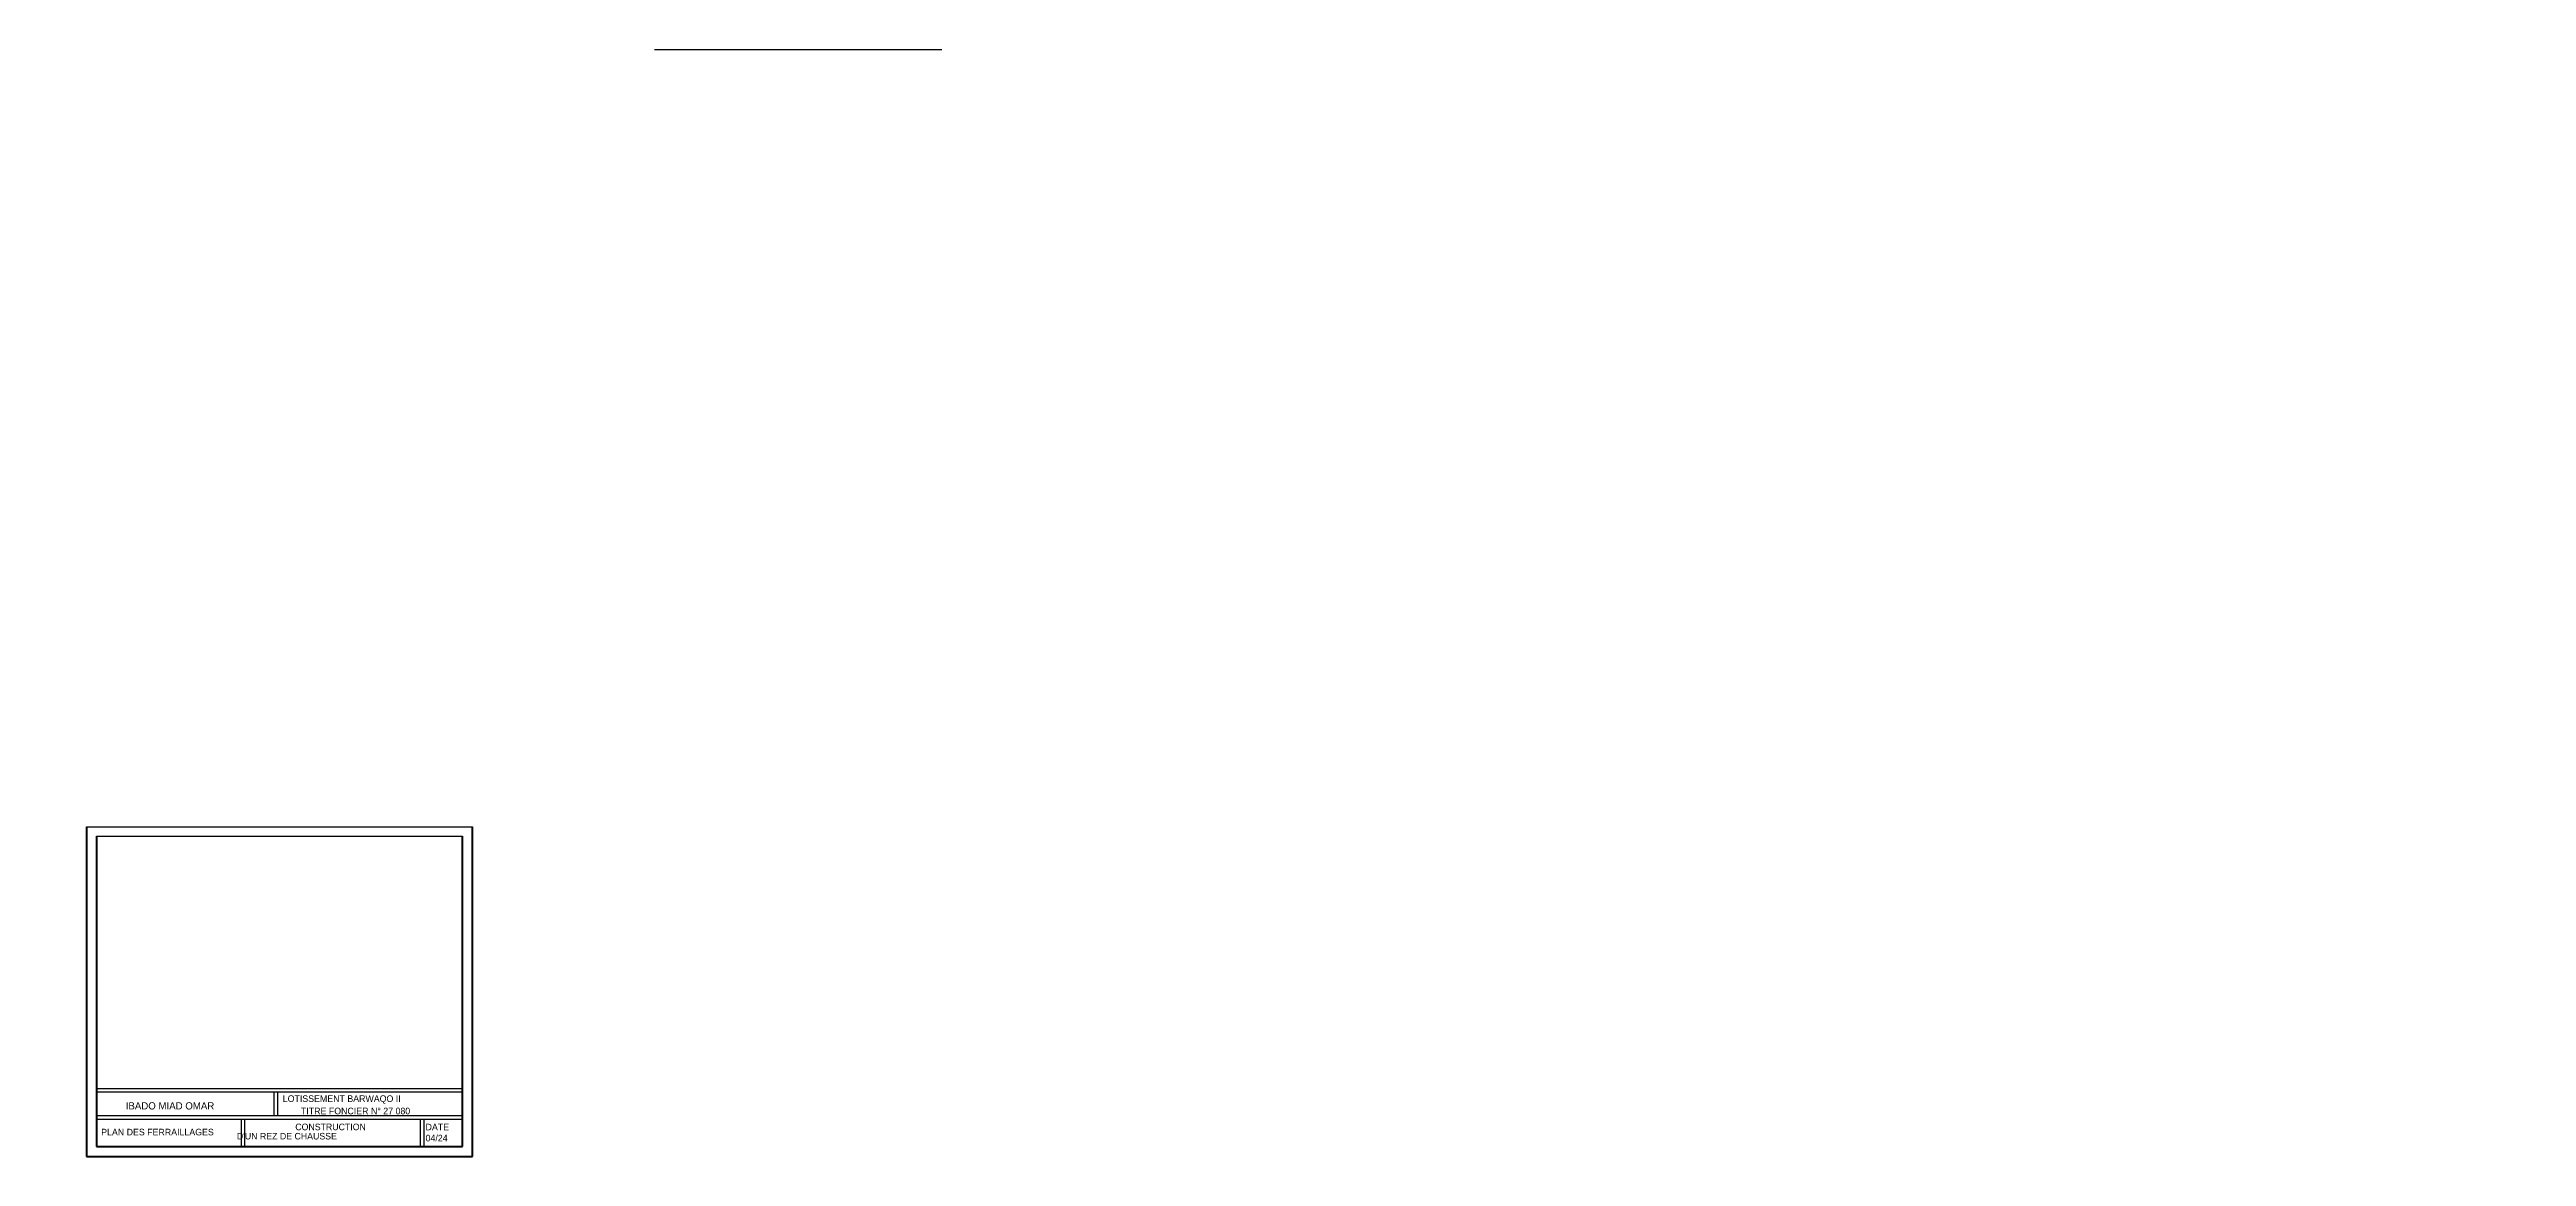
# Model space of a CAD drawing. Extents: x -110 to 3211, y -163 to 893.
# Drawn here: x 502.3 to 606.1, y -39.8 to 6.6 of the extents above; entities that cross this region are included whole.
import ezdxf

# ---------------------------------------------------------------- set-up
doc = ezdxf.new("R2010")
doc.units = 0
doc.header["$LTSCALE"] = 0.8
doc.header["$MEASUREMENT"] = 0
doc.layers.get('0').update_dxf_attribs({"color": 5, "linetype": 'CONTINUOUS'})
doc.layers.get('DEFPOINTS').update_dxf_attribs({"linetype": 'CONTINUOUS'})
doc.layers.add('COTATITION', color=5, linetype='CONTINUOUS')
doc.layers.add('PIPE', color=50, linetype='CONTINUOUS')
doc.dimstyles.new('ISO-25', dxfattribs={"dimtxt": 0.25, "dimasz": 0.25, "dimexe": 1.25, "dimexo": 0.625, "dimgap": 0.001, "dimtad": 1, "dimzin": 1, "dimtxsty": 'Standard', "dimblk": 'SMALL', "dimcen": 0.25, "dimse1": 1, "dimse2": 1, "dimazin": 0, "dimtfac": 1, "dimtmove": 1, "dimatfit": 3, "dimldrblk": 'SMALL', "dimfxl": 1, "dimarcsym": 0})

# ---------------------------------------------------------------- blocks, each defined once
blk = doc.blocks.new('_Small')
at = {"color": 0, "linetype": 'ByBlock', "lineweight": -2}
blk.add_circle((0, 0), 0.25, dxfattribs=at)
blk = doc.blocks.new('*D205')
at = {"layer": 'COTATITION', "color": 0, "lineweight": -2, "ltscale": 0.3, "transparency": 16777216}
blk.add_line((165.8, -13.86), (165.8, -10.86), dxfattribs=at)
at = {"layer": 'DEFPOINTS', "color": 0, "ltscale": 0.3, "transparency": 16777216}
for p in [(165.8, -10.86), (1312.92, -10.86), (165.8, -13.86)]:
    blk.add_point(p, dxfattribs=at)
at = {"layer": 'COTATITION', "color": 0, "lineweight": -2, "ltscale": 0.3, "transparency": 16777216, "xscale": 0.250000000000011, "yscale": 0.250000000000011, "zscale": 0.250000000000011}
for p, rotation in [((165.8, -10.86), 90), ((165.8, -13.86), 270)]:
    blk.add_blockref('_Small', p, dxfattribs=dict(at, rotation=rotation))
at = {"layer": 'COTATITION', "color": 0, "ltscale": 0.3, "transparency": 16777216, "insert": (165.65, -12.36), "char_height": 0.25, "attachment_point": 5, "rotation": 90}
blk.add_mtext('3,00', dxfattribs=at)

msp = doc.modelspace()

# ---------------------------------------------------------------- linework, layer by layer
at = {"color": 1}
msp.add_line((527.67, 6.577), (539.704, 6.577), dxfattribs=at)
at = {"color": 0, "lineweight": 40}
for p, q in [((503.884, -25.981), (503.884, -39.792)), ((504.298, -26.381), (504.298, -39.379)), ((519.632, -39.379), (519.632, -26.381)), ((520.046, -39.792), (520.046, -25.981)), ((504.298, -39.379), (519.632, -39.379)), ((503.884, -39.792), (520.046, -39.792))]:
    msp.add_line(p, q, dxfattribs=at)
at = {"color": 0, "ltscale": 0.8}
for p, q in [((504.298, -36.94), (519.632, -36.94)), ((504.298, -37.09), (519.632, -37.09)), ((511.729, -37.09), (511.729, -38.078)), ((511.878, -37.09), (511.878, -38.078)), ((510.355, -38.228), (510.355, -39.379)), ((510.505, -38.228), (510.505, -39.379)), ((517.855, -38.228), (517.855, -39.379)), ((518.005, -38.228), (518.005, -39.379))]:
    msp.add_line(p, q, dxfattribs=at)
at = {"color": 0}
for p, q in [((504.298, -38.078), (519.632, -38.078)), ((504.298, -38.228), (519.632, -38.228))]:
    msp.add_line(p, q, dxfattribs=at)
at = {"layer": 'PIPE', "color": 0, "ltscale": 0.8}
for p, q in [((503.884, -25.981), (520.046, -25.981)), ((504.298, -26.381), (519.632, -26.381))]:
    msp.add_line(p, q, dxfattribs=at)

# ---------------------------------------------------------------- texts
at = {"color": 0}
for s, height, p in [('LOTISSEMENT BARWAQO II', 0.27595, (512.101, -37.509)), ('IBADO MIAD OMAR', 0.30266, (505.523, -37.824)), ('TITRE FONCIER N° 27 080', 0.27595, (512.864, -38.026)), ('PLAN DES FERRAILLAGES', 0.27595, (504.495, -38.909)), ("         D'UN REZ DE CHAUSSE", 0.27451, (509.261, -39.08)), ('CONSTRUCTION', 0.27451, (512.626, -38.692)), (' 04/24', 0.2759, (517.982, -39.161)), (' DATE', 0.2759, (517.982, -38.696))]:
    msp.add_text(s, height=height, dxfattribs=at).set_placement(p)

# ---------------------------------------------------------------- dimensions: what is measured, and where the dimension line sits
at = {"layer": 'COTATITION', "ltscale": 0.3}
dim = msp.add_linear_dim(base=(165.796, -10.864), p1=(165.796, -13.864), p2=(1312.923, -10.864), angle=90, dimstyle='ISO-25', override={"dimfxl": 1.25, "dimarcsym": 2}, dxfattribs=at)
dim.commit()
dim.dimension.update_dxf_attribs({"geometry": '*D205', "text_midpoint": (165.649, -12.364)})

doc.saveas('drawing.dxf')
